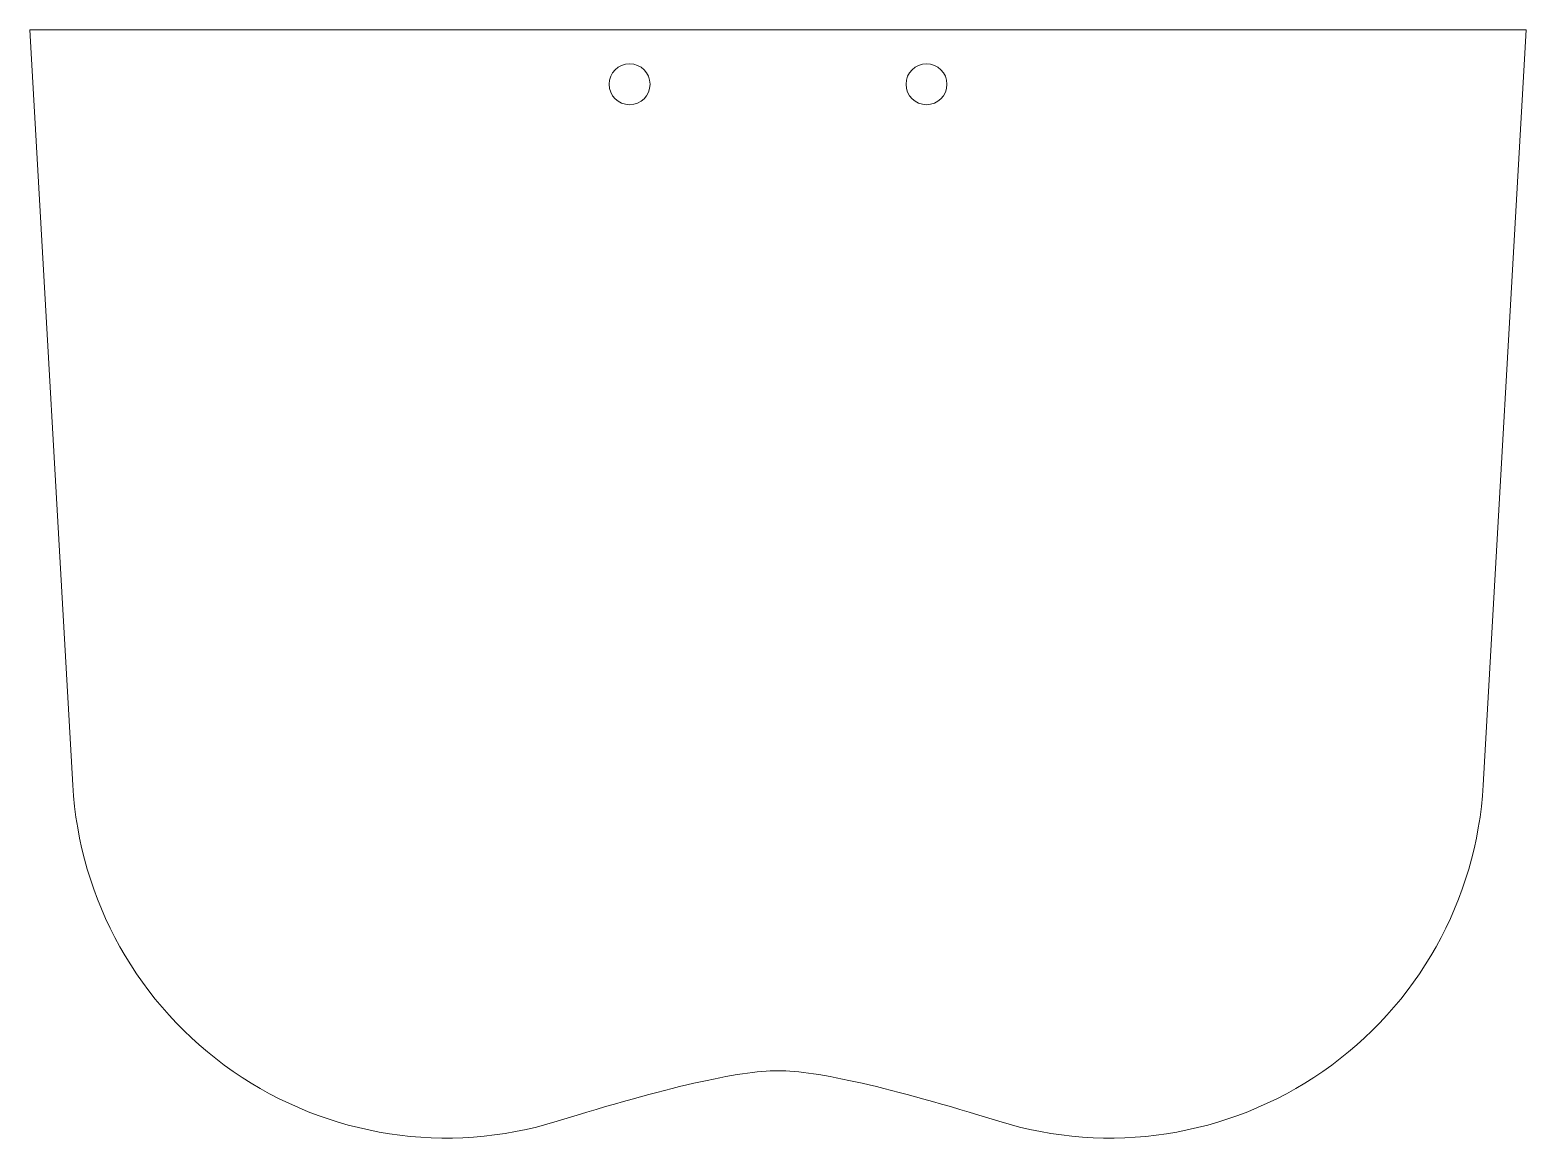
# Model space of a CAD drawing. Header units: millimetres. Extents: x -160 to 0, y -118 to 0.
import ezdxf

# ---------------------------------------------------------------- set-up
doc = ezdxf.new("R2010")
doc.units = ezdxf.units.MM

msp = doc.modelspace()

# ---------------------------------------------------------------- linework, layer by layer
at = {"color": 7, "linetype": 'Continuous', "lineweight": 15}
for p, q in [((-155.42, -80.75), (-160, 0)), ((0, 0), (-160, 0)), ((0, 0), (-4.58, -80.75))]:
    msp.add_line(p, q, dxfattribs=at)
for centre in [(-95.87, -5.81), (-64.12, -5.81)]:
    msp.add_circle(centre, 2.19, dxfattribs=at)
for centre, start, end in [((-115.48, -78.49), 183.2496, 287.2666), ((-44.52, -78.49), 252.7334, 356.7504)]:
    msp.add_arc(centre, 40, start, end, dxfattribs=at)
for points in [[(-80, -111.28), (-84.14, -111.28), (-92.01, -113.08), (-103.61, -116.68)], [(-56.39, -116.68), (-67.99, -113.08), (-75.86, -111.28), (-80, -111.28)]]:
    msp.add_open_spline(points, degree=3, dxfattribs=at)

doc.saveas('drawing.dxf')
